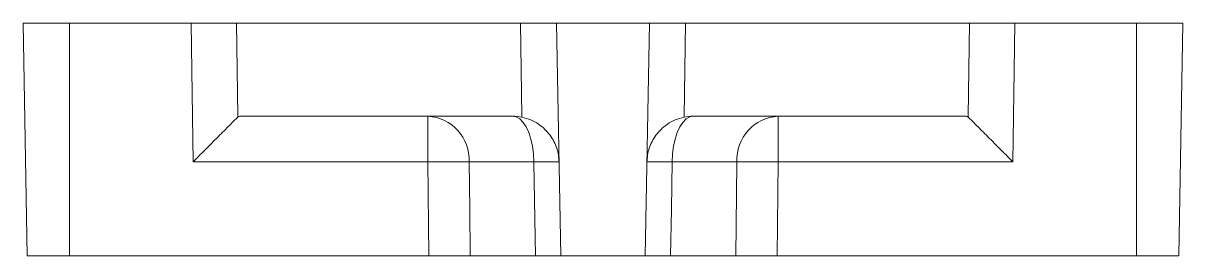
# Paper-space layout '_Front' of a CAD drawing. Header units: millimetres. Extents: x -25 to 25, y -10 to 0.
import ezdxf

# ---------------------------------------------------------------- set-up
doc = ezdxf.new("R2010")
doc.units = ezdxf.units.MM

psp = doc.layouts.new('_Front')

# ---------------------------------------------------------------- linework, layer by layer
at = {"color": 7, "linetype": 'Continuous', "lineweight": 15}
for p, q in [((-25, 0), (-24.825, -10)), ((-25, 0), (-17.755, 0)), ((-23, -10), (-23, 0)), ((-3.56, 0), (-15.804, 0)), ((-1.825, -10), (-2, 0)), ((-2, 0), (2, 0)), ((1.825, -10), (2, 0)), ((15.804, 0), (3.56, 0)), ((17.755, 0), (25, 0)), ((23, -10), (23, 0)), ((24.825, -10), (25, 0)), ((-3.896, -4), (-15.653, -4)), ((-7.55, -5.965), (-7.55, -4)), ((15.653, -4), (3.896, -4)), ((7.55, -5.965), (7.55, -4)), ((-7.55, -5.965), (-17.671, -5.965)), ((-7.507, -10), (-7.55, -5.965)), ((-2.979, -5.965), (-5.773, -5.965)), ((5.773, -5.965), (2.979, -5.965)), ((7.55, -5.965), (7.507, -10)), ((17.671, -5.965), (7.55, -5.965)), ((-24.825, -10), (-7.507, -10)), ((-5.725, -10), (-2.917, -10)), ((-1.825, -10), (1.825, -10)), ((2.917, -10), (5.725, -10)), ((7.507, -10), (24.825, -10))]:
    psp.add_line(p, q, dxfattribs=at)
at = {"color": 7, "linetype": 'Continuous', "lineweight": 15, "flags": 128}
for points in [[(-17.671, -5.965), (-17.699, -4), (-17.726, -2.026), (-17.755, 0)], [(-15.804, 0), (-15.747, -4), (-15.746, -4.04)], [(-3.496, -4.04), (-3.496, -4), (-3.56, 0)], [(3.56, 0), (3.496, -4), (3.496, -4.04)], [(15.746, -4.04), (15.747, -4), (15.804, 0)], [(17.755, 0), (17.726, -2.026), (17.699, -4), (17.671, -5.965)], [(-2.979, -5.965), (-2.995, -5.622), (-3.038, -5.291), (-3.107, -4.98), (-3.199, -4.7), (-3.312, -4.458), (-3.442, -4.262), (-3.585, -4.118), (-3.738, -4.03), (-3.896, -4)], [(2.979, -5.965), (2.995, -5.622), (3.038, -5.291), (3.107, -4.98), (3.199, -4.7), (3.312, -4.458), (3.442, -4.262), (3.585, -4.118), (3.738, -4.03), (3.896, -4)], [(-5.773, -5.965), (-5.749, -7.999), (-5.725, -10)], [(-2.917, -10), (-2.978, -6.001), (-2.979, -5.965)], [(2.979, -5.965), (2.948, -7.999), (2.917, -10)], [(5.725, -10), (5.772, -6.001), (5.773, -5.965)]]:
    psp.add_lwpolyline(points, dxfattribs=at)
at = {"color": 7, "linetype": 'Continuous', "lineweight": 15}
for centre, radius, start, end in [((-7.661, -5.886), 1.89, 357.6092, 86.6382), ((7.661, -5.886), 1.89, 93.3618, 182.3908), ((-6.661, -69.636), 63.678, 89.20049, 90.79951), ((-2.437, -25.873), 19.916, 88.4423, 91.5577), ((2.437, -25.873), 19.916, 88.4423, 91.5577), ((6.661, -69.636), 63.678, 89.20049, 90.79951)]:
    psp.add_arc(centre, radius, start, end, dxfattribs=at)
for points, knots in [([(-17.755, 0), (-17.528, 0), (-17.307, 0), (-16.879, 0), (-16.683, 0), (-16.328, 0), (-16.18, 0), (-15.939, 0), (-15.854, 0), (-15.804, 0)], [0, 0, 0, 0, 0.25, 0.25, 0.5, 0.5, 0.75, 0.75, 1, 1, 1, 1]), ([(-3.56, 0), (-3.339, 0), (-3.132, 0), (-2.747, 0), (-2.58, 0), (-2.296, 0), (-2.188, 0), (-2.038, 0), (-2, 0), (-2, 0)], [0, 0, 0, 0, 0.25, 0.25, 0.5, 0.5, 0.75, 0.75, 1, 1, 1, 1]), ([(2, 0), (2, 0), (2.038, 0), (2.188, 0), (2.296, 0), (2.58, 0), (2.747, 0), (3.132, 0), (3.339, 0), (3.56, 0)], [0, 0, 0, 0, 0.25, 0.25, 0.5, 0.5, 0.75, 0.75, 1, 1, 1, 1]), ([(15.804, 0), (15.854, 0), (15.939, 0), (16.18, 0), (16.328, 0), (16.683, 0), (16.879, 0), (17.307, 0), (17.528, 0), (17.755, 0)], [0, 0, 0, 0, 0.25, 0.25, 0.5, 0.5, 0.75, 0.75, 1, 1, 1, 1]), ([(-15.746, -4.04), (-15.776, -4.068), (-15.818, -4.109), (-15.922, -4.21), (-15.985, -4.272), (-16.192, -4.476), (-16.357, -4.641), (-16.707, -4.991), (-16.895, -5.181), (-17.183, -5.471), (-17.279, -5.568), (-17.474, -5.765), (-17.573, -5.866), (-17.671, -5.965)], [0, 0, 0, 0, 0.125, 0.125, 0.25, 0.25, 0.5, 0.5, 0.75, 0.75, 0.875, 0.875, 1, 1, 1, 1]), ([(-3.496, -4.04), (-3.36, -4.068), (-3.233, -4.109), (-2.994, -4.21), (-2.882, -4.272), (-2.577, -4.476), (-2.412, -4.641), (-2.155, -4.991), (-2.06, -5.181), (-1.964, -5.471), (-1.94, -5.568), (-1.907, -5.765), (-1.898, -5.866), (-1.896, -5.965)], [0, 0, 0, 0, 0.125, 0.125, 0.25, 0.25, 0.5, 0.5, 0.75, 0.75, 0.875, 0.875, 1, 1, 1, 1]), ([(3.496, -4.04), (3.36, -4.068), (3.233, -4.109), (2.994, -4.21), (2.882, -4.272), (2.577, -4.476), (2.412, -4.641), (2.155, -4.991), (2.06, -5.181), (1.964, -5.471), (1.94, -5.568), (1.907, -5.765), (1.898, -5.866), (1.896, -5.965)], [0, 0, 0, 0, 0.125, 0.125, 0.25, 0.25, 0.5, 0.5, 0.75, 0.75, 0.875, 0.875, 1, 1, 1, 1]), ([(15.746, -4.04), (15.776, -4.068), (15.818, -4.109), (15.922, -4.21), (15.985, -4.272), (16.192, -4.476), (16.357, -4.641), (16.707, -4.991), (16.895, -5.181), (17.183, -5.471), (17.279, -5.568), (17.474, -5.765), (17.573, -5.866), (17.671, -5.965)], [0, 0, 0, 0, 0.125, 0.125, 0.25, 0.25, 0.5, 0.5, 0.75, 0.75, 0.875, 0.875, 1, 1, 1, 1]), ([(-5.725, -10), (-5.809, -10), (-5.913, -10), (-6.162, -10), (-6.305, -10), (-6.616, -10), (-6.788, -10), (-7.138, -10), (-7.322, -10), (-7.507, -10)], [0, 0, 0, 0, 0.25, 0.25, 0.5, 0.5, 0.75, 0.75, 1, 1, 1, 1]), ([(-1.825, -10), (-1.825, -10), (-1.851, -10), (-1.95, -10), (-2.024, -10), (-2.215, -10), (-2.333, -10), (-2.601, -10), (-2.753, -10), (-2.917, -10)], [0, 0, 0, 0, 0.25, 0.25, 0.5, 0.5, 0.75, 0.75, 1, 1, 1, 1]), ([(2.917, -10), (2.753, -10), (2.603, -10), (2.334, -10), (2.216, -10), (2.025, -10), (1.95, -10), (1.851, -10), (1.825, -10), (1.825, -10)], [0, 0, 0, 0, 0.25, 0.25, 0.5, 0.5, 0.75, 0.75, 1, 1, 1, 1]), ([(7.507, -10), (7.322, -10), (7.141, -10), (6.789, -10), (6.619, -10), (6.307, -10), (6.163, -10), (5.915, -10), (5.809, -10), (5.725, -10)], [0, 0, 0, 0, 0.25, 0.25, 0.5, 0.5, 0.75, 0.75, 1, 1, 1, 1])]:
    psp.add_open_spline(points, degree=3, knots=knots, dxfattribs=at)
for points in [[(-15.746, -4.04), (-15.717, -4.013), (-15.686, -4), (-15.653, -4)], [(-3.896, -4), (-3.761, -4), (-3.628, -4.013), (-3.496, -4.04)], [(3.496, -4.04), (3.628, -4.013), (3.761, -4), (3.896, -4)], [(15.653, -4), (15.686, -4), (15.717, -4.013), (15.746, -4.04)]]:
    psp.add_open_spline(points, degree=3, dxfattribs=at)

doc.saveas('drawing.dxf')
